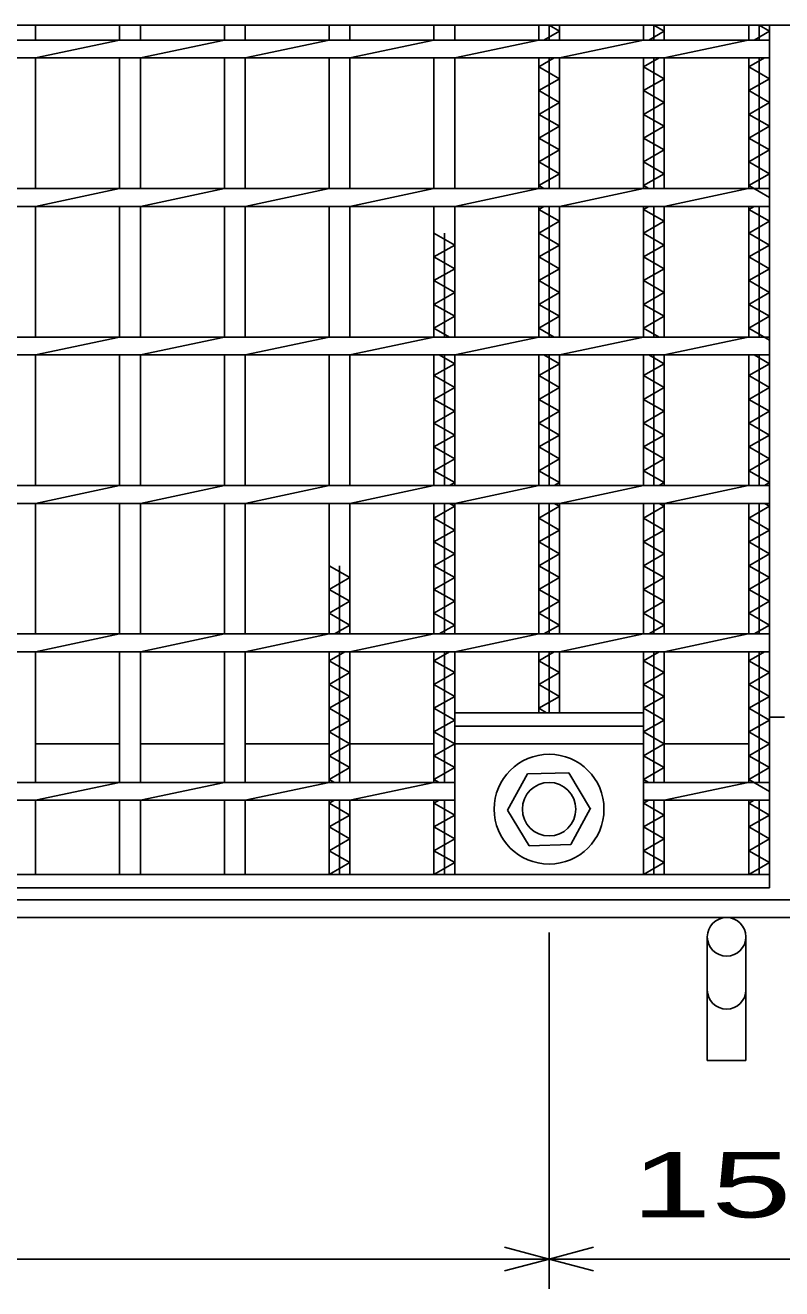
# Model space of a CAD drawing. Units: millimetres, scale not verified. Extents: x -1820 to 1731, y -1282 to 1054.
# Drawn here: x -1085.8 to -830.9, y -496 to -70.5 of the extents above; entities that cross this region are included whole.
import ezdxf
from ezdxf.enums import TextEntityAlignment as Align

# ---------------------------------------------------------------- set-up
doc = ezdxf.new("R2010")
doc.units = ezdxf.units.MM
doc.header["$LTSCALE"] = 10
for name, color, linetype, lineweight in [('16', 3, 'Continuous', 25), ('19', 6, 'Continuous', 25), ('22', 4, 'Continuous', 25)]:
    doc.layers.add(name, color=color, linetype=linetype, lineweight=lineweight)
doc.styles.add('ベクトル', font='')
doc.styles.get('ベクトル').set_extended_font_data('ベクトル')

msp = doc.modelspace()

# ---------------------------------------------------------------- linework, layer by layer
at = {"layer": '16'}
for p, q in [((-263, -70.5), (-1437, -70.5)), ((-1082.3, -75.5), (-1082.3, -70.5)), ((-1054, -75.5), (-1054, -70.5)), ((-1047, -75.5), (-1047, -70.5)), ((-1018.7, -75.5), (-1018.7, -70.5)), ((-1011.7, -75.5), (-1011.7, -70.5)), ((-983.4, -75.5), (-983.4, -70.5)), ((-976.4, -75.5), (-976.4, -70.5)), ((-948.1, -75.5), (-948.1, -70.5)), ((-941.1, -75.5), (-941.1, -70.5)), ((-912.8, -75.5), (-912.8, -70.5)), ((-909.3, -75.5), (-909.3, -70.5)), ((-905.8, -72.5), (-909.3, -70.5)), ((-905.8, -75.5), (-905.8, -70.5)), ((-877.5, -75.5), (-877.5, -70.5)), ((-874, -75.5), (-874, -70.5)), ((-870.5, -72.5), (-874, -70.5)), ((-870.5, -75.5), (-870.5, -70.5)), ((-842, -75.5), (-842, -70.5)), ((-838.5, -75.5), (-838.5, -70.5)), ((-835, -72.5), (-838.5, -70.5)), ((-835, -356.5), (-835, -70.5)), ((-1407, -75.5), (-835, -75.5)), ((-1082.3, -81.5), (-1054, -75.5)), ((-1047, -81.5), (-1018.7, -75.5)), ((-1011.7, -81.5), (-983.4, -75.5)), ((-976.4, -81.5), (-948.1, -75.5)), ((-941.1, -81.5), (-912.8, -75.5)), ((-911.05, -75.5), (-905.8, -72.5)), ((-905.8, -81.5), (-877.5, -75.5)), ((-875.75, -75.5), (-870.5, -72.5)), ((-870.5, -81.5), (-842.2, -75.5)), ((-840.25, -75.5), (-835, -72.5)), ((-835, -81.5), (-835, -75.5)), ((-1407, -81.5), (-835, -81.5)), ((-1082.3, -125.5), (-1082.3, -81.5)), ((-1054, -125.5), (-1054, -81.5)), ((-1047, -125.5), (-1047, -81.5)), ((-1018.7, -125.5), (-1018.7, -81.5)), ((-1011.7, -125.5), (-1011.7, -81.5)), ((-983.4, -125.5), (-983.4, -81.5)), ((-976.4, -125.5), (-976.4, -81.5)), ((-948.1, -125.5), (-948.1, -81.5)), ((-941.1, -125.5), (-941.1, -81.5)), ((-912.8, -125.5), (-912.8, -81.5)), ((-912.8, -84.5), (-907.55, -81.5)), ((-905.8, -88.5), (-912.8, -84.5)), ((-909.3, -125.5), (-909.3, -81.5)), ((-905.8, -125.5), (-905.8, -81.5)), ((-877.5, -125.5), (-877.5, -81.5)), ((-877.5, -84.5), (-872.25, -81.5)), ((-870.5, -88.5), (-877.5, -84.5)), ((-874, -125.5), (-874, -81.5)), ((-870.5, -125.5), (-870.5, -81.5)), ((-842, -125.5), (-842, -81.5)), ((-842, -84.5), (-836.75, -81.5)), ((-835, -88.5), (-842, -84.5)), ((-838.5, -125.5), (-838.5, -81.5)), ((-912.8, -92.5), (-905.8, -88.5)), ((-877.5, -92.5), (-870.5, -88.5)), ((-842, -92.5), (-835, -88.5)), ((-905.8, -96.5), (-912.8, -92.5)), ((-870.5, -96.5), (-877.5, -92.5)), ((-835, -96.5), (-842, -92.5)), ((-912.8, -100.5), (-905.8, -96.5)), ((-877.5, -100.5), (-870.5, -96.5)), ((-842, -100.5), (-835, -96.5)), ((-905.8, -104.5), (-912.8, -100.5)), ((-870.5, -104.5), (-877.5, -100.5)), ((-835, -104.5), (-842, -100.5)), ((-912.8, -108.5), (-905.8, -104.5)), ((-877.5, -108.5), (-870.5, -104.5)), ((-842, -108.5), (-835, -104.5)), ((-905.8, -112.5), (-912.8, -108.5)), ((-870.5, -112.5), (-877.5, -108.5)), ((-835, -112.5), (-842, -108.5)), ((-912.8, -116.5), (-905.8, -112.5)), ((-877.5, -116.5), (-870.5, -112.5)), ((-842, -116.5), (-835, -112.5)), ((-905.8, -120.5), (-912.8, -116.5)), ((-870.5, -120.5), (-877.5, -116.5)), ((-835, -120.5), (-842, -116.5)), ((-912.8, -124.5), (-905.8, -120.5)), ((-877.5, -124.5), (-870.5, -120.5)), ((-842, -124.5), (-835, -120.5)), ((-1407, -125.5), (-835, -125.5)), ((-1082.3, -131.5), (-1054, -125.5)), ((-1047, -131.5), (-1018.7, -125.5)), ((-1011.7, -131.5), (-983.4, -125.5)), ((-976.4, -131.5), (-948.1, -125.5)), ((-941.1, -131.5), (-912.8, -125.5)), ((-911.05, -125.5), (-912.8, -124.5)), ((-905.8, -131.5), (-877.5, -125.5)), ((-875.75, -125.5), (-877.5, -124.5)), ((-870.5, -131.5), (-842.2, -125.5)), ((-835, -128.5), (-842, -124.5)), ((-835, -131.5), (-835, -125.5)), ((-1407, -131.5), (-835, -131.5)), ((-1082.3, -175.5), (-1082.3, -131.5)), ((-1054, -175.5), (-1054, -131.5)), ((-1047, -175.5), (-1047, -131.5)), ((-1018.7, -175.5), (-1018.7, -131.5)), ((-1011.7, -175.5), (-1011.7, -131.5)), ((-983.4, -175.5), (-983.4, -131.5)), ((-976.4, -175.5), (-976.4, -131.5)), ((-948.1, -175.5), (-948.1, -131.5)), ((-941.1, -175.5), (-941.1, -131.5)), ((-912.8, -175.5), (-912.8, -131.5)), ((-912.8, -132.5), (-911.05, -131.5)), ((-909.3, -175.5), (-909.3, -131.5)), ((-905.8, -175.5), (-905.8, -131.5)), ((-877.5, -175.5), (-877.5, -131.5)), ((-877.5, -132.5), (-875.75, -131.5)), ((-874, -175.5), (-874, -131.5)), ((-870.5, -175.5), (-870.5, -131.5)), ((-842, -175.5), (-842, -131.5)), ((-842, -132.5), (-840.25, -131.5)), ((-838.5, -175.5), (-838.5, -131.5)), ((-905.8, -136.5), (-912.8, -132.5)), ((-870.5, -136.5), (-877.5, -132.5)), ((-835, -136.5), (-842, -132.5)), ((-912.8, -140.5), (-905.8, -136.5)), ((-877.5, -140.5), (-870.5, -136.5)), ((-842, -140.5), (-835, -136.5)), ((-941.1, -144.5), (-948.1, -140.5)), ((-948.1, -148.5), (-941.1, -144.5)), ((-944.6, -175.5), (-944.6, -140.5)), ((-905.8, -144.5), (-912.8, -140.5)), ((-912.8, -148.5), (-905.8, -144.5)), ((-870.5, -144.5), (-877.5, -140.5)), ((-877.5, -148.5), (-870.5, -144.5)), ((-835, -144.5), (-842, -140.5)), ((-842, -148.5), (-835, -144.5)), ((-941.1, -152.5), (-948.1, -148.5)), ((-905.8, -152.5), (-912.8, -148.5)), ((-870.5, -152.5), (-877.5, -148.5)), ((-835, -152.5), (-842, -148.5)), ((-948.1, -156.5), (-941.1, -152.5)), ((-912.8, -156.5), (-905.8, -152.5)), ((-877.5, -156.5), (-870.5, -152.5)), ((-842, -156.5), (-835, -152.5)), ((-941.1, -160.5), (-948.1, -156.5)), ((-905.8, -160.5), (-912.8, -156.5)), ((-870.5, -160.5), (-877.5, -156.5)), ((-835, -160.5), (-842, -156.5)), ((-948.1, -164.5), (-941.1, -160.5)), ((-912.8, -164.5), (-905.8, -160.5)), ((-877.5, -164.5), (-870.5, -160.5)), ((-842, -164.5), (-835, -160.5)), ((-941.1, -168.5), (-948.1, -164.5)), ((-905.8, -168.5), (-912.8, -164.5)), ((-870.5, -168.5), (-877.5, -164.5)), ((-835, -168.5), (-842, -164.5)), ((-948.1, -172.5), (-941.1, -168.5)), ((-912.8, -172.5), (-905.8, -168.5)), ((-877.5, -172.5), (-870.5, -168.5)), ((-842, -172.5), (-835, -168.5)), ((-942.85, -175.5), (-948.1, -172.5)), ((-907.55, -175.5), (-912.8, -172.5)), ((-872.25, -175.5), (-877.5, -172.5)), ((-835, -176.5), (-842, -172.5)), ((-1407, -175.5), (-835, -175.5)), ((-1082.3, -181.5), (-1054, -175.5)), ((-1047, -181.5), (-1018.7, -175.5)), ((-1011.7, -181.5), (-983.4, -175.5)), ((-976.4, -181.5), (-948.1, -175.5)), ((-941.1, -181.5), (-912.8, -175.5)), ((-905.8, -181.5), (-877.5, -175.5)), ((-870.5, -181.5), (-842.2, -175.5)), ((-835, -181.5), (-835, -175.5)), ((-1407, -181.5), (-835, -181.5)), ((-1082.3, -225.5), (-1082.3, -181.5)), ((-1054, -225.5), (-1054, -181.5)), ((-1047, -225.5), (-1047, -181.5)), ((-1018.7, -225.5), (-1018.7, -181.5)), ((-1011.7, -225.5), (-1011.7, -181.5)), ((-983.4, -225.5), (-983.4, -181.5)), ((-976.4, -225.5), (-976.4, -181.5)), ((-948.1, -225.5), (-948.1, -181.5)), ((-941.1, -184.5), (-946.35, -181.5)), ((-944.6, -225.5), (-944.6, -181.5)), ((-941.1, -225.5), (-941.1, -181.5)), ((-912.8, -225.5), (-912.8, -181.5)), ((-905.8, -184.5), (-911.05, -181.5)), ((-909.3, -225.5), (-909.3, -181.5)), ((-905.8, -225.5), (-905.8, -181.5)), ((-877.5, -225.5), (-877.5, -181.5)), ((-870.5, -184.5), (-875.75, -181.5)), ((-874, -225.5), (-874, -181.5)), ((-870.5, -225.5), (-870.5, -181.5)), ((-842, -225.5), (-842, -181.5)), ((-835, -184.5), (-840.25, -181.5)), ((-838.5, -225.5), (-838.5, -181.5)), ((-948.1, -188.5), (-941.1, -184.5)), ((-912.8, -188.5), (-905.8, -184.5)), ((-877.5, -188.5), (-870.5, -184.5)), ((-842, -188.5), (-835, -184.5)), ((-941.1, -192.5), (-948.1, -188.5)), ((-905.8, -192.5), (-912.8, -188.5)), ((-870.5, -192.5), (-877.5, -188.5)), ((-835, -192.5), (-842, -188.5)), ((-948.1, -196.5), (-941.1, -192.5)), ((-912.8, -196.5), (-905.8, -192.5)), ((-877.5, -196.5), (-870.5, -192.5)), ((-842, -196.5), (-835, -192.5)), ((-941.1, -200.5), (-948.1, -196.5)), ((-905.8, -200.5), (-912.8, -196.5)), ((-870.5, -200.5), (-877.5, -196.5)), ((-835, -200.5), (-842, -196.5)), ((-948.1, -204.5), (-941.1, -200.5)), ((-912.8, -204.5), (-905.8, -200.5)), ((-877.5, -204.5), (-870.5, -200.5)), ((-842, -204.5), (-835, -200.5)), ((-941.1, -208.5), (-948.1, -204.5)), ((-905.8, -208.5), (-912.8, -204.5)), ((-870.5, -208.5), (-877.5, -204.5)), ((-835, -208.5), (-842, -204.5)), ((-948.1, -212.5), (-941.1, -208.5)), ((-941.1, -216.5), (-948.1, -212.5)), ((-912.8, -212.5), (-905.8, -208.5)), ((-905.8, -216.5), (-912.8, -212.5)), ((-877.5, -212.5), (-870.5, -208.5)), ((-870.5, -216.5), (-877.5, -212.5)), ((-842, -212.5), (-835, -208.5)), ((-835, -216.5), (-842, -212.5)), ((-948.1, -220.5), (-941.1, -216.5)), ((-912.8, -220.5), (-905.8, -216.5)), ((-877.5, -220.5), (-870.5, -216.5)), ((-842, -220.5), (-835, -216.5)), ((-941.1, -224.5), (-948.1, -220.5)), ((-905.8, -224.5), (-912.8, -220.5)), ((-870.5, -224.5), (-877.5, -220.5)), ((-835, -224.5), (-842, -220.5)), ((-1407, -225.5), (-835, -225.5)), ((-1082.3, -231.5), (-1054, -225.5)), ((-1047, -231.5), (-1018.7, -225.5)), ((-1011.7, -231.5), (-983.4, -225.5)), ((-976.4, -231.5), (-948.1, -225.5)), ((-942.85, -225.5), (-941.1, -224.5)), ((-941.1, -231.5), (-912.8, -225.5)), ((-907.55, -225.5), (-905.8, -224.5)), ((-905.8, -231.5), (-877.5, -225.5)), ((-872.25, -225.5), (-870.5, -224.5)), ((-870.5, -231.5), (-842.2, -225.5)), ((-836.75, -225.5), (-835, -224.5)), ((-835, -231.5), (-835, -225.5)), ((-1407, -231.5), (-835, -231.5)), ((-1082.3, -275.5), (-1082.3, -231.5)), ((-1054, -275.5), (-1054, -231.5)), ((-1047, -275.5), (-1047, -231.5)), ((-1018.7, -275.5), (-1018.7, -231.5)), ((-1011.7, -275.5), (-1011.7, -231.5)), ((-983.4, -275.5), (-983.4, -231.5)), ((-976.4, -275.5), (-976.4, -231.5)), ((-948.1, -275.5), (-948.1, -231.5)), ((-948.1, -236.5), (-941.1, -232.5)), ((-944.6, -275.5), (-944.6, -231.5)), ((-941.1, -232.5), (-942.85, -231.5)), ((-941.1, -275.5), (-941.1, -231.5)), ((-912.8, -275.5), (-912.8, -231.5)), ((-912.8, -236.5), (-905.8, -232.5)), ((-909.3, -275.5), (-909.3, -231.5)), ((-905.8, -232.5), (-907.55, -231.5)), ((-905.8, -275.5), (-905.8, -231.5)), ((-877.5, -275.5), (-877.5, -231.5)), ((-877.5, -236.5), (-870.5, -232.5)), ((-874, -275.5), (-874, -231.5)), ((-870.5, -232.5), (-872.25, -231.5)), ((-870.5, -275.5), (-870.5, -231.5)), ((-842, -275.5), (-842, -231.5)), ((-842, -236.5), (-835, -232.5)), ((-838.5, -275.5), (-838.5, -231.5)), ((-835, -232.5), (-836.75, -231.5)), ((-941.1, -240.5), (-948.1, -236.5)), ((-905.8, -240.5), (-912.8, -236.5)), ((-870.5, -240.5), (-877.5, -236.5)), ((-835, -240.5), (-842, -236.5)), ((-948.1, -244.5), (-941.1, -240.5)), ((-912.8, -244.5), (-905.8, -240.5)), ((-877.5, -244.5), (-870.5, -240.5)), ((-842, -244.5), (-835, -240.5)), ((-941.1, -248.5), (-948.1, -244.5)), ((-905.8, -248.5), (-912.8, -244.5)), ((-870.5, -248.5), (-877.5, -244.5)), ((-835, -248.5), (-842, -244.5)), ((-948.1, -252.5), (-941.1, -248.5)), ((-912.8, -252.5), (-905.8, -248.5)), ((-877.5, -252.5), (-870.5, -248.5)), ((-842, -252.5), (-835, -248.5)), ((-976.4, -256.5), (-983.4, -252.5)), ((-979.9, -275.5), (-979.9, -252.5)), ((-941.1, -256.5), (-948.1, -252.5)), ((-905.8, -256.5), (-912.8, -252.5)), ((-870.5, -256.5), (-877.5, -252.5)), ((-835, -256.5), (-842, -252.5)), ((-983.4, -260.5), (-976.4, -256.5)), ((-948.1, -260.5), (-941.1, -256.5)), ((-912.8, -260.5), (-905.8, -256.5)), ((-877.5, -260.5), (-870.5, -256.5)), ((-842, -260.5), (-835, -256.5)), ((-976.4, -264.5), (-983.4, -260.5)), ((-941.1, -264.5), (-948.1, -260.5)), ((-905.8, -264.5), (-912.8, -260.5)), ((-870.5, -264.5), (-877.5, -260.5)), ((-835, -264.5), (-842, -260.5)), ((-983.4, -268.5), (-976.4, -264.5)), ((-948.1, -268.5), (-941.1, -264.5)), ((-912.8, -268.5), (-905.8, -264.5)), ((-877.5, -268.5), (-870.5, -264.5)), ((-842, -268.5), (-835, -264.5)), ((-976.4, -272.5), (-983.4, -268.5)), ((-941.1, -272.5), (-948.1, -268.5)), ((-905.8, -272.5), (-912.8, -268.5)), ((-870.5, -272.5), (-877.5, -268.5)), ((-835, -272.5), (-842, -268.5)), ((-1407, -275.5), (-835, -275.5)), ((-1082.3, -281.5), (-1054, -275.5)), ((-1047, -281.5), (-1018.7, -275.5)), ((-1011.7, -281.5), (-983.4, -275.5)), ((-981.65, -275.5), (-976.4, -272.5)), ((-976.4, -281.5), (-948.1, -275.5)), ((-946.35, -275.5), (-941.1, -272.5)), ((-941.1, -281.5), (-912.8, -275.5)), ((-911.05, -275.5), (-905.8, -272.5)), ((-905.8, -281.5), (-877.5, -275.5)), ((-875.75, -275.5), (-870.5, -272.5)), ((-870.5, -281.5), (-842.2, -275.5)), ((-840.25, -275.5), (-835, -272.5)), ((-835, -281.5), (-835, -275.5)), ((-1407, -281.5), (-835, -281.5)), ((-1082.3, -325.5), (-1082.3, -281.5)), ((-1054, -325.5), (-1054, -281.5)), ((-1047, -325.5), (-1047, -281.5)), ((-1018.7, -325.5), (-1018.7, -281.5)), ((-1011.7, -325.5), (-1011.7, -281.5)), ((-983.4, -325.5), (-983.4, -281.5)), ((-983.4, -284.5), (-978.15, -281.5)), ((-976.4, -288.5), (-983.4, -284.5)), ((-979.9, -325.5), (-979.9, -281.5)), ((-976.4, -325.5), (-976.4, -281.5)), ((-948.1, -325.5), (-948.1, -281.5)), ((-948.1, -284.5), (-942.85, -281.5)), ((-941.1, -288.5), (-948.1, -284.5)), ((-944.6, -325.5), (-944.6, -281.5)), ((-941.1, -325.5), (-941.1, -281.5)), ((-912.8, -302), (-912.8, -281.5)), ((-912.8, -284.5), (-907.55, -281.5)), ((-905.8, -288.5), (-912.8, -284.5)), ((-909.3, -302), (-909.3, -281.5)), ((-905.8, -302), (-905.8, -281.5)), ((-877.5, -325.5), (-877.5, -281.5)), ((-877.5, -284.5), (-872.25, -281.5)), ((-870.5, -288.5), (-877.5, -284.5)), ((-874, -325.5), (-874, -281.5)), ((-870.5, -325.5), (-870.5, -281.5)), ((-842, -325.5), (-842, -281.5)), ((-842, -284.5), (-836.75, -281.5)), ((-835, -288.5), (-842, -284.5)), ((-838.5, -325.5), (-838.5, -281.5)), ((-983.4, -292.5), (-976.4, -288.5)), ((-948.1, -292.5), (-941.1, -288.5)), ((-912.8, -292.5), (-905.8, -288.5)), ((-877.5, -292.5), (-870.5, -288.5)), ((-842, -292.5), (-835, -288.5)), ((-976.4, -296.5), (-983.4, -292.5)), ((-941.1, -296.5), (-948.1, -292.5)), ((-905.8, -296.5), (-912.8, -292.5)), ((-870.5, -296.5), (-877.5, -292.5)), ((-835, -296.5), (-842, -292.5)), ((-983.4, -300.5), (-976.4, -296.5)), ((-948.1, -300.5), (-941.1, -296.5)), ((-912.8, -300.5), (-905.8, -296.5)), ((-877.5, -300.5), (-870.5, -296.5)), ((-842, -300.5), (-835, -296.5)), ((-976.4, -304.5), (-983.4, -300.5)), ((-941.1, -304.5), (-948.1, -300.5)), ((-941.1, -302), (-877.52, -302)), ((-941.1, -306.5), (-941.1, -302)), ((-910.17, -302), (-912.8, -300.5)), ((-877.52, -306.5), (-877.52, -302)), ((-870.5, -304.5), (-877.5, -300.5)), ((-835, -304.5), (-842, -300.5)), ((-983.4, -308.5), (-976.4, -304.5)), ((-948.1, -308.5), (-941.1, -304.5)), ((-877.5, -308.5), (-870.5, -304.5)), ((-842, -308.5), (-835, -304.5)), ((-976.4, -312.5), (-983.4, -308.5)), ((-941.1, -312.5), (-948.1, -308.5)), ((-941.1, -306.5), (-877.52, -306.5)), ((-870.5, -312.5), (-877.5, -308.5)), ((-835, -312.5), (-842, -308.5)), ((-1082.3, -312.5), (-1054, -312.5)), ((-1047, -312.5), (-1018.7, -312.5)), ((-1011.7, -312.5), (-983.4, -312.5)), ((-983.4, -316.5), (-976.4, -312.5)), ((-976.4, -312.5), (-948.1, -312.5)), ((-948.1, -316.5), (-941.1, -312.5)), ((-941.1, -312.5), (-877.52, -312.5)), ((-877.5, -316.5), (-870.5, -312.5)), ((-870.5, -312.5), (-842, -312.5)), ((-842, -316.5), (-835, -312.5)), ((-976.4, -320.5), (-983.4, -316.5)), ((-941.1, -320.5), (-948.1, -316.5)), ((-870.5, -320.5), (-877.5, -316.5)), ((-835, -320.5), (-842, -316.5)), ((-983.4, -324.5), (-976.4, -320.5)), ((-948.1, -324.5), (-941.1, -320.5)), ((-916.6, -322.55), (-923.31, -334.84)), ((-902.61, -322.21), (-916.6, -322.55)), ((-895.31, -334.5), (-902.61, -322.21)), ((-877.5, -324.5), (-870.5, -320.5)), ((-842, -324.5), (-835, -320.5)), ((-1301.11, -325.5), (-941.1, -325.5)), ((-1082.3, -331.5), (-1054, -325.5)), ((-1047, -331.5), (-1018.7, -325.5)), ((-1011.7, -331.5), (-983.4, -325.5)), ((-981.65, -325.5), (-983.4, -324.5)), ((-976.4, -331.5), (-948.1, -325.5)), ((-946.35, -325.5), (-948.1, -324.5)), ((-941.1, -325.5), (-941.1, -331.5)), ((-877.52, -325.5), (-835, -325.5)), ((-877.52, -325.5), (-877.5, -325.5)), ((-875.75, -325.5), (-877.5, -324.5)), ((-877.5, -325.5), (-877.5, -331.5)), ((-870.5, -331.5), (-842.2, -325.5)), ((-835, -328.5), (-842, -324.5)), ((-835, -331.5), (-835, -325.5)), ((-1301.11, -331.5), (-941.1, -331.5)), ((-1082.3, -356.5), (-1082.3, -331.5)), ((-1054, -356.5), (-1054, -331.5)), ((-1047, -356.5), (-1047, -331.5)), ((-1018.7, -356.5), (-1018.7, -331.5)), ((-1011.7, -356.5), (-1011.7, -331.5)), ((-983.4, -356.5), (-983.4, -331.5)), ((-983.4, -332.5), (-981.65, -331.5)), ((-979.9, -356.5), (-979.9, -331.5)), ((-976.4, -356.5), (-976.4, -331.5)), ((-948.1, -356.5), (-948.1, -331.5)), ((-948.1, -332.5), (-946.35, -331.5)), ((-944.6, -356.5), (-944.6, -331.5)), ((-941.1, -356.5), (-941.1, -331.5)), ((-877.52, -331.5), (-835, -331.5)), ((-877.5, -356.5), (-877.5, -331.5)), ((-877.5, -332.5), (-875.75, -331.5)), ((-874, -356.5), (-874, -331.5)), ((-870.5, -356.5), (-870.5, -331.5)), ((-842, -356.5), (-842, -331.5)), ((-842, -332.5), (-840.25, -331.5)), ((-838.5, -356.5), (-838.5, -331.5)), ((-976.4, -336.5), (-983.4, -332.5)), ((-941.1, -336.5), (-948.1, -332.5)), ((-923.31, -334.84), (-916.01, -346.79)), ((-902.02, -346.45), (-895.31, -334.16)), ((-870.5, -336.5), (-877.5, -332.5)), ((-835, -336.5), (-842, -332.5)), ((-983.4, -340.5), (-976.4, -336.5)), ((-948.1, -340.5), (-941.1, -336.5)), ((-877.5, -340.5), (-870.5, -336.5)), ((-842, -340.5), (-835, -336.5)), ((-976.4, -344.5), (-983.4, -340.5)), ((-983.4, -348.5), (-976.4, -344.5)), ((-941.1, -344.5), (-948.1, -340.5)), ((-948.1, -348.5), (-941.1, -344.5)), ((-870.5, -344.5), (-877.5, -340.5)), ((-877.5, -348.5), (-870.5, -344.5)), ((-835, -344.5), (-842, -340.5)), ((-842, -348.5), (-835, -344.5)), ((-976.4, -352.5), (-983.4, -348.5)), ((-941.1, -352.5), (-948.1, -348.5)), ((-916.01, -346.79), (-902.02, -346.45)), ((-870.5, -352.5), (-877.5, -348.5)), ((-835, -352.5), (-842, -348.5)), ((-983.4, -356.5), (-976.4, -352.5)), ((-948.1, -356.5), (-941.1, -352.5)), ((-877.5, -356.5), (-870.5, -352.5)), ((-842, -356.5), (-835, -352.5)), ((-1407, -356.5), (-835, -356.5)), ((-1089.3, -356.5), (-1082.3, -356.5)), ((-1054, -356.5), (-1047, -356.5)), ((-1018.7, -356.5), (-1011.7, -356.5)), ((-983.4, -356.5), (-976.4, -356.5)), ((-948.1, -356.5), (-941.1, -356.5)), ((-912.8, -356.5), (-905.8, -356.5)), ((-877.5, -356.5), (-870.5, -356.5)), ((-842, -356.5), (-835, -356.5)), ((-835, -361), (-835, -356.5)), ((-1407, -361), (-835, -361))]:
    msp.add_line(p, q, dxfattribs=at)
for radius in [18.5, 9]:
    msp.add_circle((-909.31, -334.5), radius, dxfattribs=at)
at = {"layer": '19'}
for p, q in [((-835, -303.5), (-830, -303.5)), ((-1411.5, -365), (-288.5, -365)), ((-1417.5, -371), (-282.5, -371)), ((-856, -377.5), (-856, -419.12)), ((-843, -419.12), (-843, -377.5)), ((-856, -419.12), (-843, -419.12))]:
    msp.add_line(p, q, dxfattribs=at)
msp.add_circle((-849.5, -377.5), 6.5, dxfattribs=at)
msp.add_arc((-849.5, -395.34), 6.5, 180, 0, dxfattribs=at)
at = {"layer": '22'}
for p, q in [((-909.3, -496), (-909.3, -376)), ((-909.3, -486), (-924.3, -482)), ((-909.3, -486), (-894.3, -482)), ((-1332.9, -486), (-909.3, -486)), ((-924.3, -490), (-909.3, -486)), ((-894.3, -490), (-909.3, -486)), ((-909.3, -486), (-755.9, -486))]:
    msp.add_line(p, q, dxfattribs=at)

# ---------------------------------------------------------------- texts
at = {"layer": '22', "color": 2, "style": 'ベクトル', "width": 1.65}
msp.add_text(' 153 ', height=21.99, dxfattribs=at).set_placement((-895.1, -461), align=Align.MIDDLE_LEFT)

doc.saveas('drawing.dxf')
